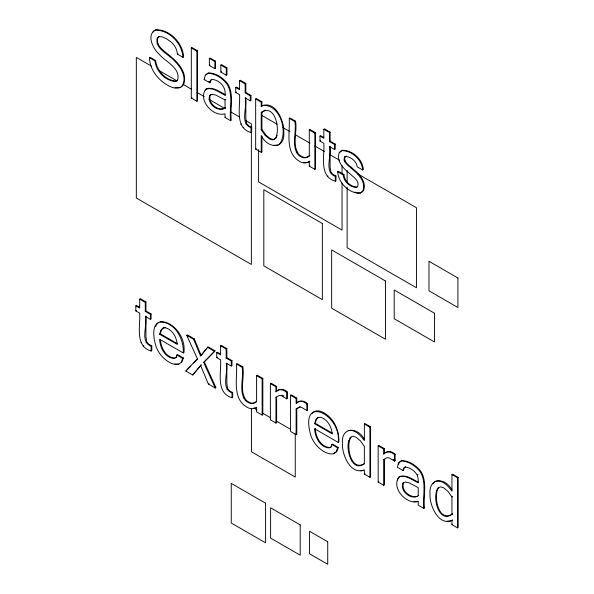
<?xml version="1.0" encoding="UTF-8"?>
<svg xmlns="http://www.w3.org/2000/svg" width="594" height="594" viewBox="0 0 594 594"><rect width="100%" height="100%" fill="white"/><g stroke="black" fill="none" stroke-linecap="round" stroke-linejoin="round"><path stroke-width="0.89" d="M205.903 74.874L208.531 72.869C216.164 73.047 223.277 77.977 227.814 83.932C234.326 94.847 229.878 108.412 231.244 120.307L230.576 120.693C229.21 108.806 233.657 95.24 227.138 84.318C222.602 78.363 215.488 73.433 207.863 73.255L205.227 75.26L204.158 79.566L209.771 82.811L210.35 80.442L211.828 79.358C219.557 79.9 226.381 87.199 225.022 95.181L225.69 94.795C219.817 92.011 213.484 86.642 206.638 88.758L205.16 90.088M209.771 82.811L210.447 82.425L211.026 80.056M398.7 464.3L399.131 462.578L401.759 460.573C409.392 460.751 416.505 465.681 421.035 471.636C427.554 482.558 423.106 496.124 424.472 508.011L423.797 508.405C422.431 496.51 426.878 482.944 420.366 472.03C415.83 466.067 408.717 461.144 401.084 460.966L398.455 462.964L397.386 467.278L402.999 470.522L403.578 468.146L405.724 466.676M404.254 467.76L403.675 470.129L402.999 470.522M210.417 95.003L209.749 95.396C206.289 103.646 218.681 113.38 225.69 107.581C218.681 112.526 207.039 102.955 210.417 95.003L211.939 94.297L215.822 95.092L225.022 99.926L225.69 99.532M417.114 496.48C409.875 498.099 400.631 490.28 403.645 482.714L402.97 483.1C399.599 491.097 411.248 500.608 418.317 495.686M346.502 156.044L344.453 157.135C342.293 162.771 349.465 166.053 352.532 169.446C358.88 174.488 366.149 182.202 362.852 190.993L360.335 193.184C348.968 193.689 338.483 182.855 337.652 171.703L338.32 171.317L343.941 174.554C344.238 181.148 350.646 186.835 357.046 187.08M345.121 156.749C342.961 162.385 350.141 165.659 353.207 169.06C359.548 174.101 366.825 181.816 363.521 190.607L361.011 192.798L357.046 192.939L354.811 192.018M159.675 334.244L160.788 330.316L162.726 328.192L165.355 327.777C172.698 329.685 176.492 337.451 177.346 344.453L159.675 334.244L160.343 333.858L161.464 329.93L163.402 327.806L165.154 327.532M314.62 423.708L315.733 419.78L317.671 417.656L320.3 417.233C327.643 419.141 331.437 426.908 332.298 433.91L314.62 423.708L315.295 423.314L316.409 419.386L318.347 417.263M176.136 357.425L176.856 355.019L177.532 354.625L183.375 358.004L181.846 362.11L178.222 364.456C172.26 364.991 166.959 361.315 162.86 357.35A18.756 10.826 60 0 1 156.222 347.082C142.968 303.601 187.555 323.544 183.932 352.561L183.264 352.947L159.608 339.293C160.031 347.542 164.991 358.123 174.339 358.457L176.804 357.039M331.081 446.881L331.801 444.475L332.477 444.089L338.328 447.46L336.798 451.574L333.835 453.526M181.177 362.503L182.707 358.397L183.375 358.004M338.328 447.46L337.652 447.854L336.122 451.96L333.167 453.913C327.212 454.447 321.903 450.772 317.805 446.807A18.756 10.826 60 0 1 311.167 436.538C297.928 392.924 341.84 414.189 338.209 442.411L338.884 442.018C339.159 433.234 336.353 424.213 330.242 417.76C325.876 413.246 317.04 407.261 311.761 413.61M177.606 80.16L176.143 81.118C165.763 80.42 156.742 70.775 155.643 60.536L150.126 57.351L149.45 57.737C149.725 67.761 155.71 76.819 163.64 82.611C168.926 86.65 178.519 91.728 183.524 84.638C187.763 73.901 179.091 63.372 171.198 56.957C165.815 51.73 155.086 46.562 157.907 37.511L159.214 36.642M397.497 479.863L398.388 477.791L399.866 476.462C406.445 474.361 412.57 479.477 418.228 482.098M276.195 137.57L277.153 135.454M351.009 437.087C345.508 445.351 350.668 471.829 364.374 463.766M438.602 487.659C432.759 496.027 438.936 523.678 452.628 513.795C438.751 524.851 431.838 496.747 437.926 488.045L440.421 486.828L443.644 487.8L448.002 491.416L451.952 497L451.952 514.189M155.517 326.648L156.816 324.153L158.539 322.416M200.512 355.888L201.188 355.502L194.283 338.884L187.385 334.897L186.709 335.291L193.614 339.271L200.512 355.888L208.049 346.829L215.013 350.854L203.668 362.451L215.266 388.008L215.934 387.615L204.336 362.065M201.188 355.502L206.905 348.277M192.723 374.992L201.188 364.909L192.723 374.992L185.825 371.005L197.394 358.828L186.709 335.291M181.415 86.769C187.956 78.594 181.014 67.033 174.539 60.974C168.637 53.905 154.522 48.99 157.232 37.897L159.192 36.598L162.362 36.873L166.632 38.825L171.02 41.922A11.301 6.527 60 0 1 177.413 54.113M152.717 32.343L154.069 30.747M279.329 144.461C288.58 132.395 280.368 104.663 263.179 105.301M432.915 483.679L434.511 481.823M190.756 366.134L185.825 371.005M193.8 362.927L197.453 359.08M203.668 362.451L215.013 350.854M339.902 152.213L342.248 150.252C352.457 150.037 362.652 159.311 363.357 169.609L362.682 169.995L357.165 166.81C356.578 161.249 351.143 157.031 345.827 156.43L344.453 157.135M275.95 391.817C278.794 388.238 283.828 389.612 286.694 392.404L286.694 398.893L287.362 398.507L287.362 392.018C284.199 388.736 279.032 388.231 275.95 391.817L275.95 386.813L270.396 383.605L270.396 419.832L275.95 423.039L276.618 422.653L276.618 397.007L275.95 397.393L275.95 423.039M383.717 454.039C386.56 450.452 391.594 451.834 394.461 454.625L394.461 461.107L395.129 460.721L395.129 454.232C391.966 450.95 386.798 450.445 383.717 454.039L383.717 449.027L378.163 445.819L378.163 482.053L383.717 485.261L384.385 484.867L384.385 459.221L383.717 459.615L383.717 485.261M261.226 112.556C274.94 102.784 280.969 130.301 275.208 138.669L272.72 139.924L269.505 138.959L265.117 135.328L261.226 129.782L261.226 112.556L265.258 110.09M289.219 118.325L289.894 117.931L295.545 121.198C297.423 131.823 291.825 144.899 298.715 154.292A12.467 7.195 60 0 0 305.858 157.417L307.967 156.816L309.964 155.435L307.291 157.21L305.19 157.811A12.467 7.195 60 0 1 298.039 154.678C291.149 145.292 296.755 132.217 294.869 121.584L289.219 118.325C290.176 132.499 284.511 152.903 299.866 161.575C302.992 163.573 307.039 163.454 309.964 161.167L307.803 162.303L303.89 162.437M256.601 401.618L253.163 403.14A12.467 7.195 60 0 1 246.02 400.014C239.122 390.629 244.728 377.546 242.842 366.921L237.192 363.654L236.523 364.048C237.481 378.222 231.816 398.626 247.163 407.298C250.037 409.028 253.809 409.355 256.593 407.276L256.593 411.865L262.147 415.072L262.823 414.686L262.823 378.452L257.269 375.245L256.593 375.638L256.593 401.551L254.588 402.932L252.487 403.534A12.467 7.195 60 0 1 245.344 400.401C238.446 391.015 244.052 377.94 242.174 367.307L236.523 364.048M261.226 152.316L255.672 149.109L255.672 98.953L261.226 102.161L261.226 106.452C274.977 99.005 284.556 121.48 283.813 132.217C285.135 149.681 267.835 148.983 261.226 135.588L261.226 152.316L261.902 151.93L261.902 136.078M157.061 43.674L157.729 43.28M149.45 57.737L154.975 60.922L155.643 60.536M178.081 53.727L177.413 54.113L182.967 57.321L183.635 56.927C182.781 43.028 169.981 29.448 155.873 29.767C146.109 34.452 152.784 48.3 158.605 53.668C165.05 61.724 180.851 67.612 177.658 80.071L175.475 81.504C165.087 80.806 156.066 71.161 154.975 60.922M191.313 47.951L191.981 47.557L197.535 50.765L197.535 100.846L196.859 101.232L191.313 98.025L191.313 47.951L196.859 51.151L197.535 50.765M209.348 58.398L210.024 58.012L215.54 61.197L215.54 68.258L214.865 68.644L209.348 65.459L209.348 58.398L214.865 61.583L215.54 61.197M209.348 65.459L210.024 65.065M220.849 65.036L221.517 64.649L226.938 67.783L226.938 74.837L226.269 75.223L220.849 72.097L220.849 65.036L226.269 68.169L226.938 67.783M204.158 79.566L204.826 79.18M220.849 72.097L221.517 71.711M191.313 98.025L191.981 97.639M235.699 87.422L239.575 89.664L239.575 80.628L240.251 80.242L245.834 83.464L245.834 92.501L250.958 95.456L250.958 100.468L250.289 100.854L245.159 97.891C247.921 106.482 239.263 123.441 251.01 127.673L251.678 127.287L251.678 132.143L251.01 132.529C234.467 127.918 240.436 106.965 239.575 94.669L235.699 92.434L235.699 87.422L236.367 87.036L239.471 88.825M239.575 80.628L245.159 83.858L245.834 83.464M235.699 92.434L236.367 92.04M245.159 83.858L245.159 92.887L245.834 92.501M245.159 92.887L250.289 95.842L250.958 95.456M255.672 98.953L256.348 98.567L261.902 101.774L261.902 106.059L261.226 106.452M225.022 95.181C219.141 92.404 212.815 87.036 205.97 89.145C197.431 99.577 212.875 117.389 225.022 113.81L225.022 117.486L225.69 117.1M261.226 102.161L261.902 101.774M240.808 124.324L241.483 123.938M245.983 124.049L246.651 123.663L245.834 118.406L245.834 97.505M243.043 127.725L243.711 127.331M261.226 129.782L261.902 129.395L261.902 112.169M294.869 121.584L295.545 121.198M255.672 149.109L256.348 148.723M309.296 155.828L309.296 129.915L309.964 129.522L315.518 132.729L315.518 168.963L314.85 169.349L309.296 166.142L309.296 161.553M309.296 129.915L314.85 133.123L315.518 132.729M319.973 136.078L323.849 138.32L323.849 129.284L324.524 128.898L330.108 132.12L330.108 141.149L335.231 144.112L335.231 149.116L334.563 149.51L329.432 146.547C332.195 155.138 323.537 172.097 335.283 176.329L335.959 175.943L335.959 180.799L335.283 181.185C318.74 176.574 324.71 155.621 323.849 143.325L319.973 141.09L319.973 136.078L320.649 135.692L323.745 137.481M323.849 129.284L329.432 132.514L330.108 132.12M296.235 152.175L296.911 151.782M319.973 141.09L320.649 140.696M329.432 132.514L329.432 141.543L330.108 141.149M329.432 141.543L334.563 144.498L335.231 144.112M309.296 166.142L309.964 165.756M344.186 160.796L344.862 160.41M330.257 172.706L330.932 172.319L330.108 167.062L330.108 146.161M327.316 176.381L327.992 175.987M337.652 171.703L343.265 174.948L343.941 174.554M135.818 305.903L139.694 308.145L139.694 299.116L140.37 298.73L145.953 301.952L145.953 310.981L151.076 313.936L151.076 318.948L150.408 319.334L145.278 316.379C148.04 324.963 139.382 341.921 151.128 346.161L151.804 345.767L151.804 350.623L151.128 351.017C134.586 346.399 140.555 325.445 139.694 313.149L135.818 310.914L135.818 305.903L136.494 305.516L139.59 307.306M139.694 299.116L145.278 302.339L145.953 301.952M135.818 310.914L136.494 310.528M145.278 302.339L145.278 311.367L145.953 310.981M145.278 311.367L150.408 314.33L151.076 313.936M140.927 342.812L141.602 342.419M146.102 342.538L146.777 342.144L145.953 336.895L145.953 315.986M143.161 346.205L143.837 345.819M193.614 339.271L194.283 338.884M216.706 352.606L220.589 354.848L220.589 345.819L221.258 345.426L226.841 348.656L226.841 357.685L231.972 360.64L231.972 365.652L231.296 366.038L226.173 363.083C228.935 371.666 220.277 388.625 232.016 392.864L232.692 392.471L232.692 397.327L232.016 397.72C215.481 393.102 221.451 372.148 220.589 359.853L216.706 357.618L216.706 352.606L217.382 352.22L220.485 354.009M220.589 345.819L226.173 349.042L226.841 348.656M216.706 357.618L217.382 357.224M226.173 349.042L226.173 358.071L226.841 357.685M226.173 358.071L231.296 361.033L231.972 360.64M200.512 365.295L208.331 383.999L209.006 383.613M242.174 367.307L242.842 366.921M226.99 389.241L227.665 388.847L226.841 383.598L226.841 363.602M256.593 375.638L262.147 378.846L262.823 378.452M243.533 397.898L244.208 397.512M270.396 383.605L271.072 383.212L276.618 386.419L276.618 391.431M275.95 386.813L276.618 386.419M286.694 392.404L287.362 392.018M296.124 434.689L290.57 431.482L290.57 395.248L291.238 394.861L296.792 398.069L296.792 403.074C299.643 399.495 304.677 400.868 307.536 403.66L307.536 410.15L306.868 410.543L301.403 407.254L299.502 407.128L296.124 409.043L296.124 434.689L296.792 434.296L296.792 408.65L300.178 406.734M290.57 395.248L296.124 398.455L296.792 398.069M296.124 409.043L296.792 408.65M306.868 410.543L306.868 404.054L307.536 403.66M348.188 430.553C355.167 429.135 360.699 435.58 364.36 440.622L364.36 424.005L365.035 423.619L370.589 426.826L370.589 476.9L369.913 477.294L364.36 474.086L364.36 469.802C350.638 475.727 341.788 454.313 342.419 443.584C340.978 426.73 357.618 426.403 364.471 439.515M331.756 446.495L329.291 447.921C319.936 447.586 314.983 437.006 314.553 428.749L338.209 442.411M364.36 424.005L369.913 427.212L370.589 426.826M378.163 445.819L378.838 445.433L384.385 448.641L384.385 453.645M383.717 449.027L384.385 448.641M394.461 454.625L395.129 454.232M364.36 474.086L365.035 473.7M378.163 482.053L378.838 481.667M423.797 508.405L418.243 505.197L418.243 501.514C406.103 505.093 390.659 487.288 399.198 476.856C406.044 474.74 412.37 480.108 418.243 482.885L418.117 478.638L417.278 475.103L417.953 474.71M435.781 481.125C442.76 479.707 448.292 486.152 451.952 491.193L451.952 474.576L452.628 474.19L458.182 477.398L458.182 527.472L457.506 527.866L451.952 524.658L451.952 520.374L452.628 519.98C438.81 527.279 429.247 504.974 430.011 494.156C428.571 477.301 445.21 476.975 452.064 490.087M451.952 474.576L457.506 477.784L458.182 477.398M451.952 497L452.628 496.614M451.952 524.658L452.628 524.272M275.95 397.393L279.329 395.478L281.229 395.604L286.694 398.893M383.717 459.615L387.102 457.699L388.996 457.826L394.461 461.107M275.883 138.283L273.396 139.531L270.181 138.573L265.793 134.942L261.902 129.395M209.749 95.396L212.028 94.327M402.97 483.1L405.249 482.031L409.051 482.796L418.243 487.629L418.243 495.671M418.139 501.343L413.959 501.678M180.168 87.459L175.059 87.622M360.885 470.886L363.045 470.522M450.638 521.094L446.933 521.205M253.571 408.286L255.101 408.026M278.066 145.188L274.109 145.24M160.001 321.866C175.059 322.015 184.073 339.337 183.264 352.947M155.205 30.153C169.305 29.834 182.113 43.421 182.967 57.321M174.77 363.944L178.891 364.063M175.015 358.071C166.023 357.781 160.922 347.78 160.417 339.761M329.96 447.527C320.612 447.193 315.652 436.612 315.228 428.363M405.056 467.07C410.098 467.337 414.694 470.901 417.278 475.103M281.905 395.218L283.984 396.094M251.678 127.287L248.886 125.943L246.651 123.663M335.959 175.943L333.167 174.599L330.932 172.319M151.804 345.767L149.012 344.423L146.777 342.144M232.692 392.471L229.9 391.127L227.665 388.847M208.843 81.497L210.447 82.425M261.813 115.392L277.056 124.191M282.67 127.435L289.887 131.601M295.508 134.845L309.949 143.184M314.761 145.961L324.391 151.522M330.004 154.767L339.634 160.321M357.491 173.7L416.446 207.737L416.446 287.763L347.134 247.75L347.134 187.036M151.5 66.164L136.323 57.403L136.323 198.032L251.381 264.464L251.381 132.158M158.695 70.315L177.071 80.925M183.464 84.615L191.454 89.234M197.052 92.464L204.239 96.614M209.036 99.384L225.015 108.605M230.606 111.835L239.397 116.914M245.79 120.604L251.381 123.827L251.381 127.532M225.022 117.486L230.576 120.693M207.38 347.223L214.345 351.24M160.343 333.858L177.22 343.599M315.295 423.314L332.165 433.056M176.856 355.019L182.707 358.397M331.801 444.475L337.652 447.854M253.898 408.123L257.076 409.964M262.645 413.172L270.597 417.768M276.158 420.983L290.473 429.247M208.331 383.999L215.266 388.008M306.868 404.054C304.002 401.262 298.968 399.881 296.124 403.467L296.124 398.455M393.102 459.281L395.129 460.721M362.682 169.995C361.984 159.697 351.782 150.423 341.572 150.638L339.226 152.599C336.122 160.952 343.057 168.228 349.086 172.995C352.524 176.693 359.845 180.286 357.722 186.419L356.378 187.466C349.97 187.229 343.562 181.534 343.265 174.948M457.506 477.784L457.506 527.866M369.913 427.212L369.913 477.294M347.134 170.478L347.134 182.44M342.04 165.407L342.04 173.723M342.04 182.967L342.04 230.086L258.598 181.913L258.598 149.577M335.283 176.329L335.283 181.185M334.563 144.498L334.563 149.51M314.85 133.123L314.85 169.349M295.248 433.835L295.248 477.064L251.507 451.811L251.507 408.59M262.147 378.846L262.147 415.072M251.01 127.673L251.01 132.529M250.289 95.842L250.289 100.854M232.016 392.864L232.016 397.72M231.296 361.033L231.296 366.038M226.269 68.169L226.269 75.223M225.022 99.926L225.022 107.967M214.865 61.583L214.865 68.644M196.859 51.151L196.859 101.232M151.128 346.161L151.128 351.017M150.408 314.33L150.408 319.334M348.73 440.993C345.849 449.561 352.004 473.084 364.36 463.617L364.36 446.428L360.409 440.845L356.051 437.229L352.829 436.256L350.334 437.474L348.73 440.993M457.915 277.999L428.979 261.293L428.979 290.815L457.915 307.521L457.915 277.999M322.356 223.522L263.818 189.724L263.818 265.874L322.356 299.673L322.356 223.522M385.491 280.999L331.66 249.918L331.66 308.197L385.491 339.271L385.491 280.999M434.489 313.238L394.208 289.983L394.208 318.733L434.489 341.988L434.489 313.238M265.577 503.2L231.259 483.39L231.259 523.017L265.577 542.827L265.577 503.2M300.2 524.888L270.597 507.796L270.597 538.097L300.2 555.19L300.2 524.888M327.725 541.765L309.556 531.281L309.556 553.808L327.725 564.3L327.725 541.765"/></g></svg>
